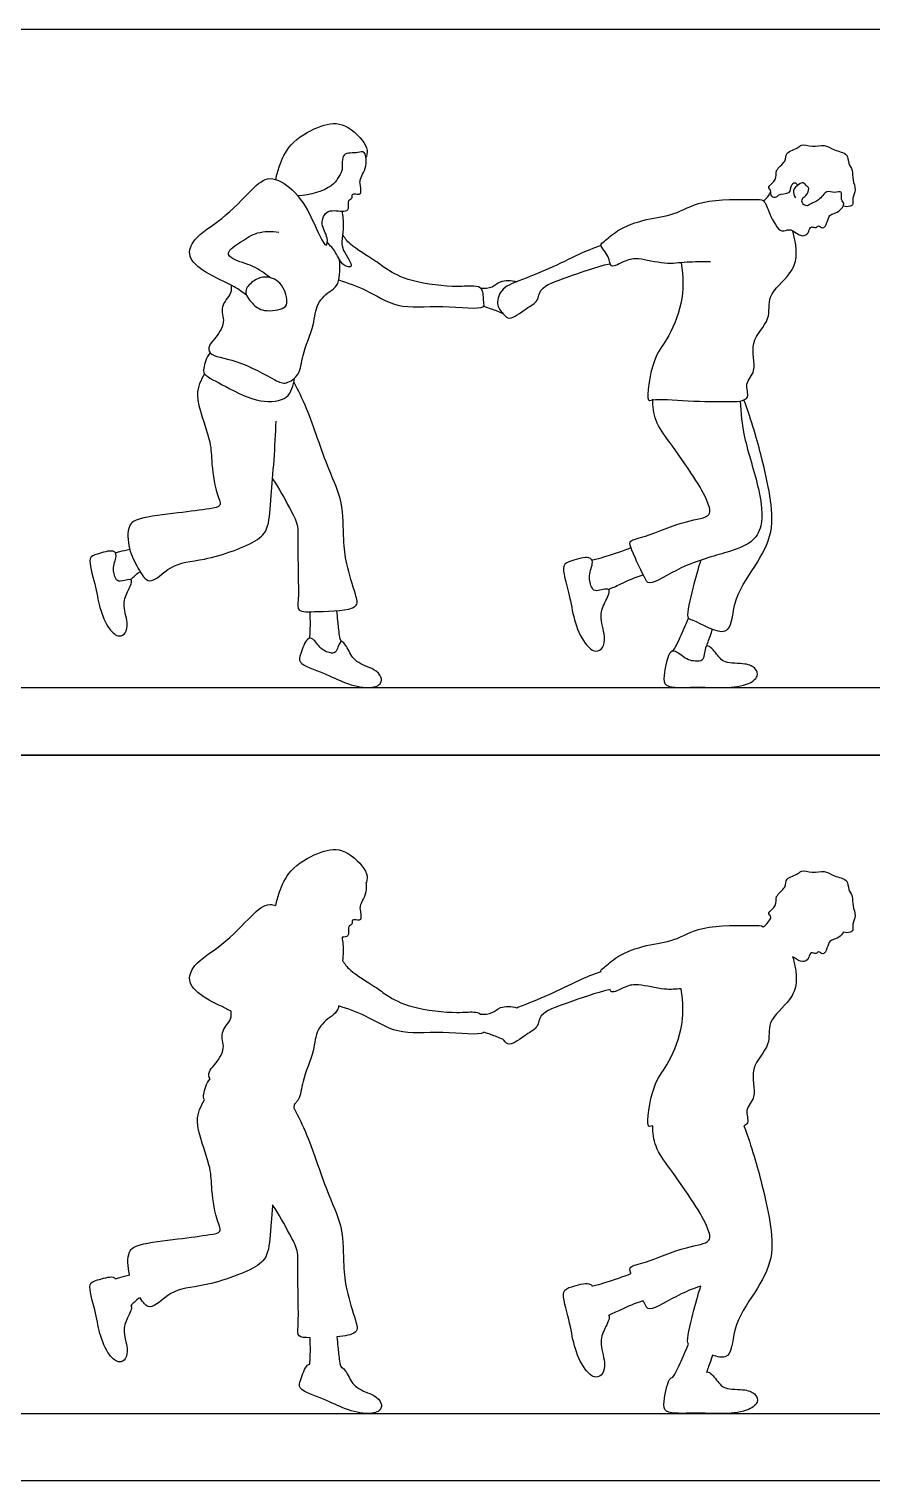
# Model space of a CAD drawing. Header units: millimetres. Extents: x 10.5 to 31.3, y 15.2 to 26.1.
# Drawn here: x 26.287 to 28.822, y 15.219 to 19.588 of the extents above; entities that cross this region are included whole.
import ezdxf

# ---------------------------------------------------------------- set-up
doc = ezdxf.new("R2010")
doc.units = ezdxf.units.MM
for name, color, linetype, true_color in [('AG-DIAGRAM', 7, 'Continuous', 0xfecc66), ('AG-OUTLINE', 7, 'Continuous', 0x8000ff), ('AG-PEOPLE', 7, 'Continuous', 0x66ccff), ('X-VPRT', 6, 'Continuous', 0xff00ff)]:
    doc.layers.add(name, color=color, linetype=linetype, true_color=true_color)

msp = doc.modelspace()

# ---------------------------------------------------------------- linework, layer by layer
at = {"layer": 'AG-DIAGRAM'}
for points in [[(21.347, 17.6064), (31.1006, 17.6064)], [(21.347, 15.422), (31.1006, 15.422)]]:
    msp.add_lwpolyline(points, dxfattribs=at)
at = {"layer": 'AG-OUTLINE'}
msp.add_open_spline([(28.7364, 16.8703), (28.7429, 16.8678), (28.7573, 16.8686), (28.7677, 16.876), (28.762, 16.8959), (28.7768, 16.92), (28.7627, 16.9486), (28.7661, 16.9789), (28.7498, 16.9974), (28.7519, 17.0303), (28.7072, 17.0372), (28.6797, 17.0578), (28.6444, 17.0467), (28.6082, 17.0587), (28.6023, 17.0435), (28.5593, 17.034), (28.5669, 17.0029), (28.5277, 16.98), (28.5398, 16.9492), (28.5053, 16.9288), (28.5172, 16.9204), (28.5183, 16.9138), (28.5184, 16.9121), (28.5152, 16.9059), (28.5066, 16.8945), (28.4992, 16.8889), (28.4954, 16.8864), (28.4891, 16.8913), (28.4602, 16.889), (28.3073, 16.8939), (28.2308, 16.8416), (28.145, 16.8338), (28.0563, 16.8019), (28.0209, 16.7652), (28.0067, 16.7577), (28.0074, 16.7526), (28.0075, 16.7522), (27.985, 16.7436), (27.9394, 16.7259), (27.8523, 16.6807), (27.7856, 16.6551), (27.7562, 16.6438), (27.754, 16.6429), (27.7385, 16.6474), (27.7033, 16.6483), (27.6821, 16.6244), (27.657, 16.6226), (27.6455, 16.6234), (27.6404, 16.6279), (27.6197, 16.6317), (27.572, 16.6254), (27.4379, 16.6388), (27.364, 16.678), (27.3301, 16.7063), (27.2499, 16.7532), (27.2372, 16.7743), (27.23, 16.7843), (27.2309, 16.7929), (27.2332, 16.8163), (27.2309, 16.8407), (27.2286, 16.8552), (27.2306, 16.8551), (27.2405, 16.855), (27.2518, 16.8614), (27.244, 16.8904), (27.2614, 16.8916), (27.2555, 16.9113), (27.2817, 16.9038), (27.2874, 16.9117), (27.2819, 16.9389), (27.2828, 16.9519), (27.2942, 16.9728), (27.3021, 16.9921), (27.3013, 17.0118), (27.3004, 17.0176), (27.3023, 17.0221), (27.3061, 17.0329), (27.2974, 17.0663), (27.23, 17.1294), (27.1545, 17.1107), (27.0686, 17.0627), (27.0399, 16.9923), (27.032, 16.9643), (27.0295, 16.9504), (27.0235, 16.9522), (26.9969, 16.9566), (26.953, 16.9178), (26.8724, 16.8292), (26.7818, 16.7788), (26.7601, 16.7157), (26.8154, 16.6692), (26.8727, 16.6439), (26.8947, 16.6326), (26.8953, 16.6248), (26.8992, 16.6074), (26.8569, 16.5677), (26.8821, 16.5203), (26.8454, 16.4702), (26.8275, 16.4522), (26.8266, 16.4349), (26.8317, 16.4289), (26.8206, 16.4165), (26.8116, 16.3831), (26.8108, 16.371), (26.8148, 16.366), (26.8044, 16.346), (26.7778, 16.3037), (26.8355, 16.1676), (26.8345, 16.1081), (26.8465, 16.0121), (26.8711, 15.9659), (26.8238, 15.9589), (26.7357, 15.9466), (26.6224, 15.9345), (26.5808, 15.9119), (26.5839, 15.8624), (26.5898, 15.8392), (26.5899, 15.8386), (26.5801, 15.8361), (26.5604, 15.831), (26.5514, 15.8285), (26.547, 15.8273), (26.5454, 15.8295), (26.535, 15.8366), (26.4926, 15.8234), (26.4606, 15.8138), (26.4886, 15.7289), (26.4967, 15.6647), (26.5235, 15.5986), (26.5571, 15.5709), (26.5803, 15.5857), (26.5858, 15.6185), (26.566, 15.6745), (26.5843, 15.7108), (26.5986, 15.7418), (26.5935, 15.7455), (26.5952, 15.75), (26.604, 15.7556), (26.6137, 15.768), (26.6213, 15.77), (26.6295, 15.7561), (26.6525, 15.7248), (26.7158, 15.799), (26.8121, 15.8003), (26.9795, 15.8581), (27.0098, 15.908), (27.0135, 15.9711), (27.0184, 16.032), (27.0198, 16.0501), (27.0385, 16.022), (27.0693, 15.9642), (27.0986, 15.9108), (27.0933, 15.8538), (27.1, 15.6901), (27.0922, 15.6516), (27.1162, 15.6497), (27.1326, 15.6499), (27.1334, 15.6316), (27.1334, 15.5949), (27.1323, 15.5782), (27.1318, 15.5699), (27.1295, 15.5697), (27.1181, 15.5648), (27.1043, 15.5235), (27.0934, 15.492), (27.1787, 15.4651), (27.2355, 15.4341), (27.3048, 15.4172), (27.3469, 15.4283), (27.3485, 15.4558), (27.3251, 15.4793), (27.268, 15.496), (27.2493, 15.5321), (27.2325, 15.5618), (27.2265, 15.5599), (27.2238, 15.5638), (27.2196, 15.5854), (27.2164, 15.6224), (27.214, 15.6419), (27.2132, 15.6527), (27.2376, 15.6546), (27.2811, 15.662), (27.2678, 15.7066), (27.2398, 15.796), (27.2322, 15.8662), (27.2329, 15.9848), (27.1858, 16.0759), (27.1258, 16.2622), (27.0975, 16.3143), (27.0835, 16.3414), (27.0843, 16.345), (27.0849, 16.3487), (27.0852, 16.3524), (27.0895, 16.3563), (27.1052, 16.375), (27.1064, 16.4231), (27.1467, 16.5118), (27.1485, 16.5776), (27.1816, 16.6071), (27.1981, 16.6177), (27.2051, 16.6231), (27.2141, 16.6317), (27.2181, 16.6447), (27.2189, 16.6484), (27.2459, 16.6389), (27.3007, 16.6218), (27.3971, 16.5574), (27.5196, 16.5753), (27.6454, 16.5586), (27.6546, 16.5685), (27.655, 16.5692), (27.6624, 16.5668), (27.6774, 16.5619), (27.7008, 16.5527), (27.7124, 16.5477), (27.7133, 16.5467), (27.7199, 16.5395), (27.7325, 16.5234), (27.7827, 16.5641), (27.8203, 16.583), (27.8198, 16.6273), (27.9129, 16.6585), (27.9907, 16.6878), (28.0347, 16.6972), (28.0357, 16.6941), (28.0412, 16.684), (28.0833, 16.7093), (28.1202, 16.7156), (28.1932, 16.6951), (28.2325, 16.6986), (28.2486, 16.7), (28.2555, 16.6596), (28.2568, 16.5782), (28.208, 16.4652), (28.1615, 16.4169), (28.1404, 16.2767), (28.1562, 16.2861), (28.1631, 16.2874), (28.1631, 16.2666), (28.1688, 16.2211), (28.2154, 16.1582), (28.2874, 16.0571), (28.3283, 15.9852), (28.3432, 15.9328), (28.257, 15.9257), (28.1488, 15.8754), (28.0924, 15.8663), (28.0939, 15.8528), (28.0973, 15.843), (28.0975, 15.8427), (28.0753, 15.8339), (28.0028, 15.8099), (27.9887, 15.8068), (27.9799, 15.806), (27.9782, 15.809), (27.967, 15.8178), (27.9192, 15.803), (27.884, 15.7923), (27.9148, 15.6988), (27.9238, 15.628), (27.9533, 15.5552), (27.9904, 15.5246), (28.0159, 15.541), (28.0219, 15.5771), (28.0001, 15.6389), (28.0202, 15.6788), (28.036, 15.713), (28.0304, 15.7171), (28.0412, 15.7219), (28.0611, 15.73), (28.1111, 15.7549), (28.1345, 15.7607), (28.1354, 15.7589), (28.1423, 15.7444), (28.1523, 15.7231), (28.2272, 15.7753), (28.2881, 15.7986), (28.3076, 15.8051), (28.2984, 15.7773), (28.2862, 15.7289), (28.2643, 15.6426), (28.2696, 15.6317), (28.2704, 15.6308), (28.2625, 15.611), (28.2356, 15.55), (28.229, 15.5384), (28.2238, 15.5312), (28.2202, 15.5306), (28.2072, 15.5218), (28.1955, 15.4556), (28.1967, 15.4188), (28.295, 15.4246), (28.3657, 15.4201), (28.4437, 15.425), (28.4828, 15.4529), (28.4735, 15.4818), (28.4402, 15.4969), (28.3749, 15.4916), (28.357, 15.5233), (28.3307, 15.5503), (28.3249, 15.5465), (28.3288, 15.5577), (28.3336, 15.5695), (28.3414, 15.593), (28.3429, 15.5975), (28.3575, 15.5921), (28.403, 15.582), (28.4, 15.6863), (28.4714, 15.7838), (28.5292, 15.8875), (28.5167, 16.0012), (28.492, 16.1154), (28.4605, 16.2243), (28.4375, 16.2872), (28.4424, 16.2893), (28.455, 16.2987), (28.4361, 16.3388), (28.481, 16.3737), (28.4483, 16.4632), (28.5234, 16.5283), (28.5019, 16.602), (28.5801, 16.6626), (28.5972, 16.7157), (28.5933, 16.7589), (28.5877, 16.7841), (28.5837, 16.7962), (28.5916, 16.792), (28.6088, 16.7781), (28.6299, 16.7837), (28.6346, 16.8027), (28.6394, 16.8104), (28.6554, 16.8023), (28.6608, 16.8157), (28.6753, 16.8001), (28.6865, 16.8157), (28.6919, 16.8404), (28.7045, 16.8481), (28.7207, 16.8518), (28.7335, 16.865), (28.7364, 16.8703)], degree=3, knots=[-6.920815, -6.920815, -6.920815, -6.920815, -6.6677, -6.490619, -6.255946, -5.972858, -5.668706, -5.37055, -5.104093, -4.818409, -4.470943, -4.150528, -3.818489, -3.500333, -3.300706, -2.964878, -2.689455, -2.349326, -2.06139, -1.759711, -1.566582, -1.501921, -1.501921, -1.501921, -1.246783, -1.041605, -1.041605, -1.041605, -0.737546, -0.056619, 0.480805, 0.989251, 1.527949, 1.920857, 2.138406, 2.152115, 2.152115, 2.152115, 2.624087, 3.175531, 3.724463, 3.769834, 3.769834, 3.769834, 4.155907, 4.459309, 4.785778, 4.785778, 4.785778, 5.014142, 5.410188, 6.057293, 6.557904, 6.934547, 7.457544, 7.79476, 7.79476, 7.79476, 8.030271, 8.398548, 8.398548, 8.398548, 8.451108, 8.672831, 8.942337, 9.126896, 9.31765, 9.565853, 9.716074, 10.001629, 10.208758, 10.4678, 10.76609, 10.915009, 10.915009, 10.915009, 11.127673, 11.440779, 11.948915, 12.423778, 12.968877, 13.440437, 13.801913, 13.801913, 13.801913, 13.928885, 14.37418, 14.992914, 15.557119, 15.954463, 16.412911, 16.884604, 16.884604, 16.884604, 17.152235, 17.540978, 17.918412, 18.336125, 18.619273, 18.869941, 18.869941, 18.869941, 19.262228, 19.49108, 19.49108, 19.49108, 19.946897, 20.594416, 21.046166, 21.591131, 21.939999, 22.255597, 22.800698, 23.396189, 23.743026, 24.195257, 24.207129, 24.207129, 24.207129, 24.513613, 24.720623, 24.720623, 24.720623, 24.838261, 25.240229, 25.536243, 26.046264, 26.543511, 27.030763, 27.384427, 27.646606, 27.971015, 28.409228, 28.797443, 29.122132, 29.122132, 29.122132, 29.333579, 29.603922, 29.603922, 29.603922, 29.92249, 30.401698, 30.969512, 31.692869, 32.088836, 32.620737, 32.82855, 32.82855, 32.82855, 33.386713, 33.801152, 34.229629, 34.944963, 35.252589, 35.545911, 35.545911, 35.545911, 35.9572, 36.23517, 36.23517, 36.23517, 36.335338, 36.737307, 37.03332, 37.543341, 38.040589, 38.52784, 38.881505, 39.143684, 39.468093, 39.906306, 40.29452, 40.619209, 40.619209, 40.619209, 40.828563, 41.213741, 41.53017, 41.53017, 41.53017, 41.862027, 42.197865, 42.736747, 43.217056, 43.799519, 44.378244, 45.143944, 45.674828, 45.674828, 45.674828, 45.784269, 45.784269, 45.784269, 45.919837, 46.340093, 46.886312, 47.331365, 47.757104, 47.757104, 47.757104, 48.043979, 48.150738, 48.150738, 48.150738, 48.664616, 49.238707, 49.885849, 50.496812, 50.536358, 50.536358, 50.536358, 50.805713, 51.146723, 51.146723, 51.146723, 51.187983, 51.441961, 51.862769, 52.220493, 52.539076, 53.058335, 53.702806, 53.702806, 53.702806, 53.812417, 54.176838, 54.533332, 55.026478, 55.364028, 55.364028, 55.364028, 55.979515, 56.57274, 57.065019, 57.662429, 57.86197, 57.86197, 57.86197, 58.293221, 58.784938, 59.409377, 59.925171, 60.260325, 60.727401, 61.361343, 61.741407, 61.977837, 61.986541, 61.986541, 61.986541, 62.186107, 62.472439, 62.472439, 62.472439, 62.609001, 63.010969, 63.306983, 63.817004, 64.314251, 64.801503, 65.155168, 65.417347, 65.741756, 66.179969, 66.568183, 66.892872, 66.892872, 66.892872, 67.173093, 67.47073, 67.47073, 67.47073, 67.507899, 67.78923, 68.357748, 68.632049, 68.632049, 68.632049, 69.15199, 69.671691, 69.729092, 69.729092, 69.729092, 69.893251, 70.179584, 70.179584, 70.179584, 70.317072, 70.719041, 71.015054, 71.525075, 72.022323, 72.509574, 72.863239, 73.125418, 73.449827, 73.88804, 74.276254, 74.600944, 74.600944, 74.600944, 74.881165, 74.943262, 74.943262, 74.943262, 75.167691, 75.682644, 76.310159, 76.905114, 77.481045, 78.085022, 78.811103, 78.811103, 78.811103, 78.972104, 79.312716, 79.690448, 80.191314, 80.705949, 81.152674, 81.678391, 82.087784, 82.445939, 82.78911, 82.78911, 82.78911, 83.028778, 83.277983, 83.513804, 83.660452, 83.868469, 84.032918, 84.240846, 84.452143, 84.732697, 84.93342, 85.180977, 85.377108, 85.377108, 85.377108, 85.377108], dxfattribs=at)
at = {"layer": 'AG-PEOPLE'}
for points, knots in [([(27.0295, 19.1348), (27.032, 19.1487), (27.0399, 19.1767), (27.0686, 19.2471), (27.1545, 19.2951), (27.23, 19.3138), (27.2974, 19.2507), (27.3061, 19.2173), (27.3023, 19.2065), (27.3004, 19.202)], [0, 0, 0, 0, 0.361476, 0.833036, 1.378134, 1.852997, 2.361133, 2.674239, 2.886903, 2.886903, 2.886903, 2.886903]), ([(28.5991, 19.1177), (28.5971, 19.1206), (28.5913, 19.1278), (28.5759, 19.116), (28.5785, 19.089), (28.5397, 19.0919), (28.5371, 19.0789), (28.5164, 19.0818), (28.5207, 19.1023), (28.5053, 19.1132), (28.5398, 19.1336), (28.5277, 19.1644), (28.5669, 19.1873), (28.5593, 19.2184), (28.6023, 19.2279), (28.6082, 19.2431), (28.6444, 19.2311), (28.6797, 19.2422), (28.7072, 19.2216), (28.7519, 19.2147), (28.7498, 19.1818), (28.7661, 19.1633), (28.7627, 19.133), (28.7768, 19.1044), (28.762, 19.0803), (28.7677, 19.0604), (28.7573, 19.053), (28.7429, 19.0522), (28.7364, 19.0547)], [0, 0, 0, 0, 0.177887, 0.389851, 0.646885, 0.952358, 1.127882, 1.335409, 1.566582, 1.759711, 2.06139, 2.349326, 2.689455, 2.964878, 3.300706, 3.500333, 3.818489, 4.150528, 4.470943, 4.818409, 5.104093, 5.37055, 5.668706, 5.972858, 6.255946, 6.490619, 6.6677, 6.920815, 6.920815, 6.920815, 6.920815]), ([(26.9416, 18.7865), (26.9294, 18.7955), (26.9051, 18.8146), (26.8183, 18.8512), (26.7601, 18.9001), (26.7818, 18.9632), (26.8724, 19.0136), (26.953, 19.1022), (27.0099, 19.1524), (27.0881, 19.1042), (27.1354, 19.0286), (27.1816, 18.9164), (27.1877, 18.9638), (27.1608, 18.9988), (27.1817, 19.0499), (27.2337, 19.0355), (27.2518, 19.0458), (27.244, 19.0748), (27.2614, 19.076), (27.2555, 19.0957), (27.2817, 19.0882), (27.2874, 19.0961), (27.2819, 19.1233), (27.2828, 19.1363), (27.2942, 19.1572), (27.3041, 19.1812), (27.2981, 19.2247), (27.2761, 19.2123), (27.2224, 19.2193), (27.2344, 19.162), (27.2136, 19.1376), (27.2008, 19.1109), (27.1321, 19.0857), (27.0953, 19.0859)], [0, 0, 0, 0, 0.374283, 0.915864, 1.374312, 1.771656, 2.335861, 2.954595, 3.39989, 3.878701, 4.451287, 4.974099, 5.225967, 5.601446, 5.956713, 6.336946, 6.558669, 6.828175, 7.012734, 7.203488, 7.451691, 7.601912, 7.887467, 8.094595, 8.353638, 8.651928, 8.974885, 9.21286, 9.572071, 9.940125, 10.244016, 10.544651, 11.080005, 11.080005, 11.080005, 11.080005]), ([(28.3367, 18.8871), (28.313, 18.8869), (28.2645, 18.8876), (28.2003, 18.8775), (28.1202, 18.9), (28.0833, 18.8937), (28.0317, 18.8627), (28.0354, 18.9052), (27.9988, 18.938), (28.0209, 18.9496), (28.0563, 18.9863), (28.145, 19.0182), (28.2308, 19.026), (28.3073, 19.0783), (28.461, 19.0734), (28.5, 19.0766), (28.5121, 19.0323), (28.5477, 18.9679), (28.5748, 18.9926), (28.6059, 18.9617), (28.6299, 18.9681), (28.6346, 18.9871), (28.6394, 18.9948), (28.6554, 18.9867), (28.6608, 19.0001), (28.6753, 18.9845), (28.6865, 19.0001), (28.6919, 19.0248), (28.7045, 19.0325), (28.723, 19.0367), (28.7451, 19.0626), (28.7259, 19.0718), (28.7368, 19.104), (28.7083, 19.0916), (28.685, 19.1057), (28.6641, 19.0692), (28.6391, 19.0644), (28.6284, 19.0525), (28.6118, 19.0615), (28.6109, 19.0788), (28.6249, 19.0846), (28.6361, 19.1089), (28.626, 19.1145), (28.6165, 19.1281), (28.6015, 19.1205), (28.5807, 19.1027), (28.5886, 19.0861), (28.5929, 19.08)], [0, 0, 0, 0, 0.468555, 0.922465, 1.41561, 1.772105, 2.136526, 2.434657, 2.792294, 3.009843, 3.402751, 3.941449, 4.449895, 4.987319, 5.668246, 5.980689, 6.343823, 6.785274, 7.050282, 7.390887, 7.640092, 7.875913, 8.022562, 8.230579, 8.395028, 8.602956, 8.814252, 9.094807, 9.29553, 9.543087, 9.830251, 10.044132, 10.305226, 10.553472, 10.81903, 11.148667, 11.426373, 11.629283, 11.844638, 12.050016, 12.261148, 12.525946, 12.697477, 12.905194, 13.115485, 13.390303, 13.652954, 13.652954, 13.652954, 13.652954]), ([(28.4954, 19.0708), (28.4992, 19.0733), (28.5066, 19.0789), (28.5152, 19.0903), (28.5184, 19.0965)], [0, 0, 0, 0, 0.2051778, 0.4603159, 0.4603159, 0.4603159, 0.4603159]), ([(27.2286, 19.0396), (27.2309, 19.0251), (27.2336, 18.9962), (27.2283, 18.956), (27.2263, 18.9235), (27.2705, 18.8664), (27.2268, 18.8745), (27.2117, 18.9171), (27.1932, 18.9356), (27.1845, 18.9455)], [0, 0, 0, 0, 0.368277, 0.714229, 1.046296, 1.44761, 1.70434, 2.076421, 2.426111, 2.426111, 2.426111, 2.426111]), ([(27.0114, 18.8397), (26.9956, 18.8528), (26.9637, 18.8773), (26.9022, 18.8904), (26.8764, 18.9164), (26.928, 18.9497), (26.972, 18.9792), (27.0173, 18.98), (27.0381, 18.9763)], [0, 0, 0, 0, 0.434867, 0.875005, 1.143312, 1.535143, 1.954236, 2.395919, 2.395919, 2.395919, 2.395919]), ([(27.2189, 18.8328), (27.2459, 18.8233), (27.3007, 18.8062), (27.3971, 18.7418), (27.5196, 18.7597), (27.6625, 18.7407), (27.6527, 18.7675), (27.6551, 18.8091), (27.6217, 18.8164), (27.572, 18.8098), (27.4379, 18.8232), (27.364, 18.8624), (27.3301, 18.8907), (27.2499, 18.9376), (27.2372, 18.9587), (27.23, 18.9687)], [0, 0, 0, 0, 0.513878, 1.087969, 1.735111, 2.346074, 2.561927, 2.903066, 3.184447, 3.580492, 4.227597, 4.728208, 5.104851, 5.627848, 5.965064, 5.965064, 5.965064, 5.965064]), ([(28.2486, 18.8844), (28.2555, 18.844), (28.2568, 18.7626), (28.208, 18.6496), (28.1615, 18.6013), (28.1404, 18.4611), (28.1675, 18.4773), (28.2719, 18.466), (28.3866, 18.4669), (28.4228, 18.4659), (28.4576, 18.4775), (28.4361, 18.5232), (28.481, 18.5581), (28.4483, 18.6476), (28.5234, 18.7127), (28.5019, 18.7864), (28.5801, 18.847), (28.5972, 18.9001), (28.5933, 18.9433), (28.5877, 18.9685), (28.5837, 18.9806)], [0, 0, 0, 0, 0.615488, 1.208712, 1.700991, 2.298401, 2.497942, 3.069848, 3.677747, 4.012736, 4.29531, 4.635921, 5.013653, 5.51452, 6.029154, 6.475879, 7.001596, 7.410989, 7.769144, 8.112315, 8.112315, 8.112315, 8.112315]), ([(28.0075, 18.9366), (27.985, 18.928), (27.9394, 18.9103), (27.8523, 18.8651), (27.7632, 18.8309), (27.7041, 18.808), (27.6899, 18.7547), (27.715, 18.7301), (27.7325, 18.7078), (27.7827, 18.7485), (27.8203, 18.7674), (27.8198, 18.8117), (27.9129, 18.8429), (27.9907, 18.8722), (28.0347, 18.8816)], [0, 0, 0, 0, 0.471972, 1.023417, 1.572348, 2.002157, 2.374805, 2.692182, 2.946159, 3.366967, 3.724691, 4.043274, 4.562533, 5.207004, 5.207004, 5.207004, 5.207004]), ([(26.8947, 18.817), (26.8953, 18.8092), (26.8992, 18.7918), (26.8569, 18.7521), (26.8821, 18.7047), (26.8454, 18.6546), (26.8275, 18.6366), (26.8258, 18.6027), (26.9161, 18.595), (27.0232, 18.5319), (27.0604, 18.5163), (27.1049, 18.5492), (27.1064, 18.6075), (27.1467, 18.6962), (27.1485, 18.762), (27.1816, 18.7915), (27.1981, 18.8021), (27.2051, 18.8075), (27.2192, 18.821), (27.2221, 18.8584), (27.2224, 18.8814), (27.2212, 18.8931)], [0, 0, 0, 0, 0.267631, 0.656374, 1.033808, 1.451521, 1.734669, 1.989352, 2.490706, 3.121771, 3.455096, 3.823986, 4.244242, 4.790461, 5.235514, 5.661253, 5.661253, 5.661253, 5.948129, 6.28025, 6.610773, 6.610773, 6.610773, 6.610773]), ([(26.9956, 18.7412), (26.9794, 18.7438), (26.959, 18.7594), (26.9292, 18.7988), (26.9605, 18.8301), (26.9945, 18.8467), (27.0488, 18.8304), (27.0665, 18.769), (27.058, 18.7446), (27.0146, 18.738), (26.9956, 18.7412)], [0, 0, 0, 0, 0.361555, 0.716063, 1.049627, 1.38791, 1.780572, 2.203354, 2.457631, 2.884037, 2.884037, 2.884037, 2.884037]), ([(27.6455, 18.8078), (27.657, 18.807), (27.6821, 18.8088), (27.7033, 18.8327), (27.7385, 18.8318), (27.754, 18.8273)], [0, 0, 0, 0, 0.32647, 0.629871, 1.015945, 1.015945, 1.015945, 1.015945]), ([(27.655, 18.7536), (27.6624, 18.7512), (27.6774, 18.7463), (27.7008, 18.7371), (27.7124, 18.7321)], [0, 0, 0, 0, 0.2693558, 0.6103659, 0.6103659, 0.6103659, 0.6103659]), ([(26.8317, 18.6133), (26.8206, 18.6009), (26.8116, 18.5675), (26.8101, 18.5461), (26.885, 18.5099), (26.9761, 18.4589), (27.0648, 18.4714), (27.078, 18.5056), (27.0844, 18.5262), (27.0852, 18.5368)], [0, 0, 0, 0, 0.392287, 0.621139, 1.1002, 1.691668, 2.179868, 2.491337, 2.804172, 2.804172, 2.804172, 2.804172]), ([(26.8148, 18.5504), (26.8044, 18.5304), (26.7778, 18.4881), (26.8355, 18.352), (26.8345, 18.2925), (26.8465, 18.1965), (26.8711, 18.1503), (26.8238, 18.1433), (26.7357, 18.131), (26.6224, 18.1189), (26.5808, 18.0963), (26.5855, 18.0201), (26.613, 17.9688), (26.649, 17.9051), (26.7158, 17.9834), (26.8121, 17.9847), (26.9795, 18.0425), (27.0098, 18.0924), (27.0155, 18.1903), (27.0283, 18.3333), (27.03, 18.4082)], [0, 0, 0, 0, 0.455816, 1.103336, 1.555086, 2.100051, 2.448919, 2.764517, 3.309618, 3.905109, 4.251945, 4.704176, 5.153751, 5.549081, 6.02829, 6.596103, 7.31946, 7.715427, 8.247328, 9.079563, 9.079563, 9.079563, 9.079563]), ([(27.0198, 18.2345), (27.0385, 18.2064), (27.0693, 18.1486), (27.0986, 18.0952), (27.0933, 18.0382), (27.1, 17.8745), (27.0915, 17.8324), (27.1564, 17.8354), (27.2839, 17.8368), (27.2678, 17.891), (27.2398, 17.9804), (27.2322, 18.0506), (27.2329, 18.1692), (27.1858, 18.2603), (27.1258, 18.4466), (27.0975, 18.4987), (27.0835, 18.5258)], [0, 0, 0, 0, 0.558162, 0.972602, 1.401078, 2.116413, 2.424039, 2.841208, 3.432949, 3.768787, 4.307669, 4.787978, 5.370441, 5.949166, 6.714866, 7.24575, 7.24575, 7.24575, 7.24575]), ([(28.4256, 18.4682), (28.4282, 18.4319), (28.4337, 18.3589), (28.4856, 18.2083), (28.4976, 18.0943), (28.461, 18.0385), (28.3831, 18.0106), (28.2535, 17.978), (28.1523, 17.9075), (28.1366, 17.9411), (28.0952, 18.0256), (28.0924, 18.0507), (28.1488, 18.0598), (28.257, 18.1101), (28.3432, 18.1172), (28.3283, 18.1696), (28.2874, 18.2415), (28.2154, 18.3426), (28.1684, 18.4061), (28.1629, 18.4524), (28.1631, 18.474)], [0, 0, 0, 0, 0.580253, 1.285044, 1.869463, 2.287981, 2.777779, 3.447412, 4.01593, 4.29726, 4.842945, 5.079375, 5.459439, 6.093382, 6.560457, 6.895612, 7.411405, 8.035845, 8.527562, 8.97345, 8.97345, 8.97345, 8.97345]), ([(28.3076, 17.9895), (28.2984, 17.9617), (28.2862, 17.9133), (28.2607, 17.8129), (28.2849, 17.8125), (28.4038, 17.7407), (28.4, 17.8707), (28.4714, 17.9682), (28.5292, 18.0719), (28.5167, 18.1856), (28.492, 18.2998), (28.4605, 18.4087), (28.4375, 18.4716)], [0, 0, 0, 0, 0.519941, 1.039641, 1.276344, 1.836738, 2.351691, 2.979206, 3.574161, 4.150092, 4.754069, 5.48015, 5.48015, 5.48015, 5.48015]), ([(26.5935, 17.9299), (26.5986, 17.9262), (26.5843, 17.8952), (26.566, 17.8589), (26.5858, 17.8029), (26.5803, 17.7701), (26.5571, 17.7553), (26.5235, 17.783), (26.4967, 17.8491), (26.4886, 17.9133), (26.4606, 17.9982), (26.4926, 18.0078), (26.5408, 18.0228), (26.5538, 18.003), (26.5362, 17.9679), (26.5464, 17.9331), (26.5591, 17.9217), (26.5883, 17.9337), (26.5935, 17.9299)], [0, 0, 0, 0, 0.324689, 0.712904, 1.151117, 1.475525, 1.737705, 2.091369, 2.578621, 3.075868, 3.585889, 3.881903, 4.283871, 4.513694, 4.870095, 5.210633, 5.434917, 5.768226, 5.768226, 5.768226, 5.768226]), ([(26.547, 18.0117), (26.5514, 18.0129), (26.5604, 18.0154), (26.5801, 18.0205), (26.5899, 18.023)], [0, 0, 0, 0, 0.20701, 0.5134939, 0.5134939, 0.5134939, 0.5134939]), ([(28.0304, 17.9015), (28.036, 17.8974), (28.0202, 17.8632), (28.0001, 17.8233), (28.0219, 17.7615), (28.0159, 17.7254), (27.9904, 17.709), (27.9533, 17.7396), (27.9238, 17.8124), (27.9148, 17.8832), (27.884, 17.9767), (27.9192, 17.9874), (27.9724, 18.0038), (27.9867, 17.982), (27.9672, 17.9434), (27.9785, 17.905), (27.9925, 17.8924), (28.0246, 17.9057), (28.0304, 17.9015)], [0, 0, 0, 0, 0.324689, 0.712904, 1.151117, 1.475525, 1.737705, 2.091369, 2.578621, 3.075868, 3.585889, 3.881903, 4.283871, 4.513694, 4.870095, 5.210633, 5.434917, 5.768226, 5.768226, 5.768226, 5.768226]), ([(27.9799, 17.9904), (27.9887, 17.9912), (28.0028, 17.9943), (28.0753, 18.0183), (28.0975, 18.0271)], [0, 0, 0, 0, 0.2863322, 0.4858979, 0.4858979, 0.4858979, 0.4858979]), ([(26.5935, 17.9299), (26.5952, 17.9344), (26.604, 17.94), (26.6137, 17.9524), (26.6213, 17.9544)], [0, 0, 0, 0, 0.2114473, 0.4817904, 0.4817904, 0.4817904, 0.4817904]), ([(28.0304, 17.9015), (28.0412, 17.9063), (28.0611, 17.9144), (28.1111, 17.9393), (28.1345, 17.9451)], [0, 0, 0, 0, 0.2802211, 0.5778575, 0.5778575, 0.5778575, 0.5778575]), ([(27.1318, 17.7543), (27.1323, 17.7626), (27.1334, 17.7793), (27.1334, 17.816), (27.1326, 17.8343)], [0, 0, 0, 0, 0.2779699, 0.6892591, 0.6892591, 0.6892591, 0.6892591]), ([(27.2265, 17.7443), (27.2238, 17.7482), (27.2196, 17.7698), (27.2164, 17.8068), (27.214, 17.8263), (27.2132, 17.8371)], [0, 0, 0, 0, 0.2093534, 0.594532, 0.9109606, 0.9109606, 0.9109606, 0.9109606]), ([(28.2238, 17.7157), (28.229, 17.7228), (28.2356, 17.7344), (28.2625, 17.7954), (28.2704, 17.8152)], [0, 0, 0, 0, 0.2863322, 0.4504913, 0.4504913, 0.4504913, 0.4504913]), ([(28.3249, 17.7309), (28.3288, 17.7421), (28.3336, 17.7539), (28.3414, 17.7774), (28.3429, 17.7819)], [0, 0, 0, 0, 0.2802211, 0.3423184, 0.3423184, 0.3423184, 0.3423184]), ([(27.2265, 17.7443), (27.2325, 17.7462), (27.2493, 17.7165), (27.268, 17.6804), (27.3251, 17.6637), (27.3485, 17.6402), (27.3469, 17.6127), (27.3048, 17.6016), (27.2355, 17.6185), (27.1787, 17.6495), (27.0934, 17.6764), (27.1043, 17.7079), (27.1204, 17.7558), (27.144, 17.7548), (27.1622, 17.72), (27.1964, 17.7079), (27.213, 17.7115), (27.2204, 17.7423), (27.2265, 17.7443)], [0, 0, 0, 0, 0.324689, 0.712904, 1.151117, 1.475525, 1.737705, 2.091369, 2.578621, 3.075868, 3.585889, 3.881903, 4.283871, 4.513694, 4.870095, 5.210633, 5.434917, 5.768226, 5.768226, 5.768226, 5.768226]), ([(28.3249, 17.7309), (28.3307, 17.7347), (28.357, 17.7077), (28.3749, 17.676), (28.4402, 17.6813), (28.4735, 17.6662), (28.4828, 17.6373), (28.4437, 17.6094), (28.3657, 17.6045), (28.295, 17.609), (28.1967, 17.6032), (28.1955, 17.64), (28.2085, 17.7135), (28.234, 17.719), (28.2631, 17.687), (28.303, 17.6837), (28.3197, 17.6923), (28.3189, 17.7271), (28.3249, 17.7309)], [0, 0, 0, 0, 0.324689, 0.712904, 1.151117, 1.475525, 1.737705, 2.091369, 2.578621, 3.075868, 3.585889, 3.881903, 4.283871, 4.513694, 4.870095, 5.210633, 5.434917, 5.768226, 5.768226, 5.768226, 5.768226])]:
    msp.add_open_spline(points, degree=3, knots=knots, dxfattribs=at)
at = {"layer": 'X-VPRT'}
for points in [[(21.1438, 19.5876), (31.3038, 19.5876), (31.3038, 17.4032), (21.1438, 17.4032)], [(21.1438, 17.4032), (31.3038, 17.4032), (31.3038, 15.2188), (21.1438, 15.2188)]]:
    msp.add_lwpolyline(points, close=True, dxfattribs=at)

doc.saveas('drawing.dxf')
